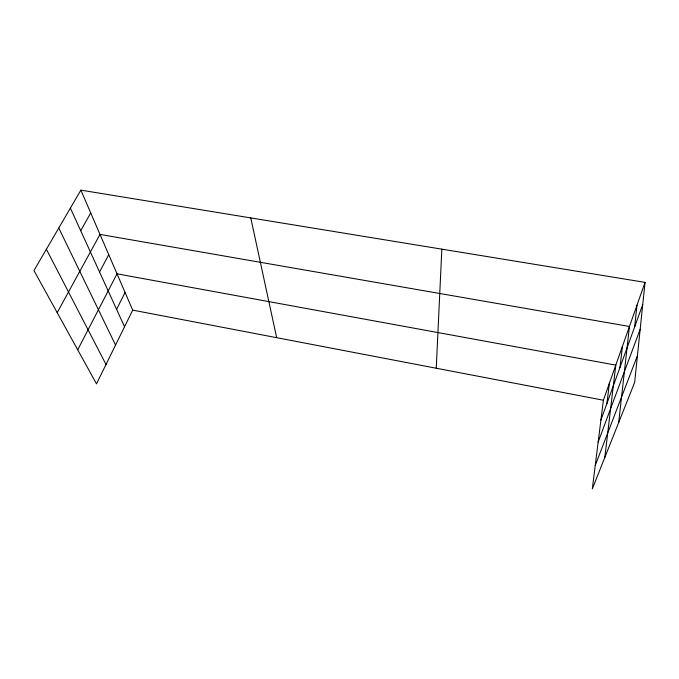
<?xml version="1.0" encoding="UTF-8"?>
<svg xmlns="http://www.w3.org/2000/svg" width="679" height="679" viewBox="0 0 679 679"><rect width="100%" height="100%" fill="white"/><g stroke="black" fill="none" stroke-linecap="round" stroke-linejoin="round"><path stroke-width="1.02" d="M436.257 368.23L441.834 249.151M645.05 282.379L634.661 382.353L592.326 488.863L603.385 400.22L645.05 282.379L80.877 190.137L33.95 270.556L96.503 383.864L132.702 310.125L80.877 190.137M634.627 326.981L636.987 305.185M618.679 422.559L629.458 326.48L100.008 234.416L57.189 312.654M619.978 367.441L622.405 346.417M604.811 457.442L615.794 365.115L117.026 273.824L77.712 349.829M606.924 403.47L609.394 383.211M600.907 420.097L642.741 304.565M598.157 442.08L640.178 329.256M595.245 465.454L637.437 355.677M116.593 309.335L125.08 292.479M99.55 271.999L108.759 254.676M80.699 230.707L90.731 212.943M132.702 310.125L603.385 400.22M46.384 249.252L106.017 364.479M58.767 228.034L115.549 345.068M70.387 208.122L124.537 326.752M250.772 217.917L276.667 337.684"/></g></svg>
